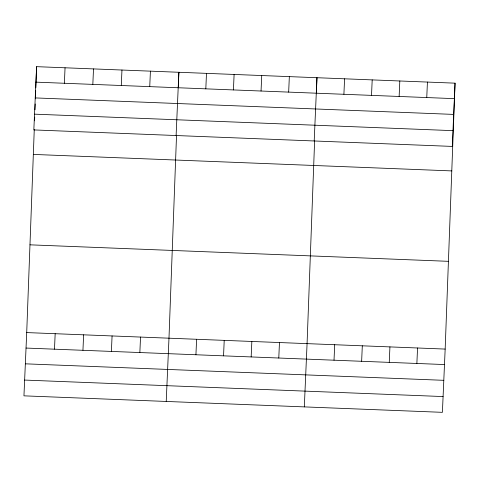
<?xml version="1.0" encoding="UTF-8"?>
<svg xmlns="http://www.w3.org/2000/svg" width="479" height="479" viewBox="0 0 479 479"><rect width="100%" height="100%" fill="white"/><g stroke="black" fill="none" stroke-linecap="round" stroke-linejoin="round"><path stroke-width="0.72" d="M455.05 83.16L452.29 146.418L33.835 129.923L36.596 66.665L455.05 83.16L445.165 349.077L442.404 412.335L23.95 395.84L26.71 332.582L34.26 129.552M34.584 120.78L34.722 117.121M34.991 109.811L35.212 103.961M35.398 98.842L35.697 90.8M35.805 87.873L36.596 66.665M176.535 135.162L168.985 338.186L166.225 401.444M178.302 87.633L178.871 72.275L176.11 135.533M314.625 140.604L307.075 343.629L304.315 406.893M316.362 93.806L316.96 77.718L314.2 140.976M64.378 83.268L65.048 67.79M54.492 349.179L55.169 333.701M92.83 84.388L93.507 68.91M82.945 350.299L83.621 334.821M121.283 85.507L121.959 70.03M111.403 351.424L112.074 335.947M149.741 86.633L150.418 71.155M139.856 352.544L140.533 337.066M205.814 88.843L206.491 73.365M195.929 354.753L196.606 339.276M233.429 89.932L234.105 74.455M223.549 355.843L224.22 340.365M261.049 91.022L261.726 75.538M251.164 356.933L251.84 341.455M288.663 92.112L289.34 76.628M278.784 358.023L279.461 342.545M343.904 94.285L344.581 78.807M334.019 360.202L334.695 344.718M371.518 95.375L372.195 79.897M361.639 361.286L362.31 345.808M399.139 96.465L399.815 80.987M389.253 362.375L389.93 346.898M426.759 97.554L427.43 82.077M416.874 363.465L417.55 347.988M35.919 82.143L454.373 98.644M35.23 97.914L453.685 114.409M34.524 114.158L452.978 130.653M33.332 154.418L451.787 170.913M29.973 244.829L448.428 261.324M26.71 332.582L445.165 349.077M26.034 348.059L444.488 364.555M25.345 363.824L443.799 380.32M24.639 380.069L443.093 396.564"/></g></svg>
